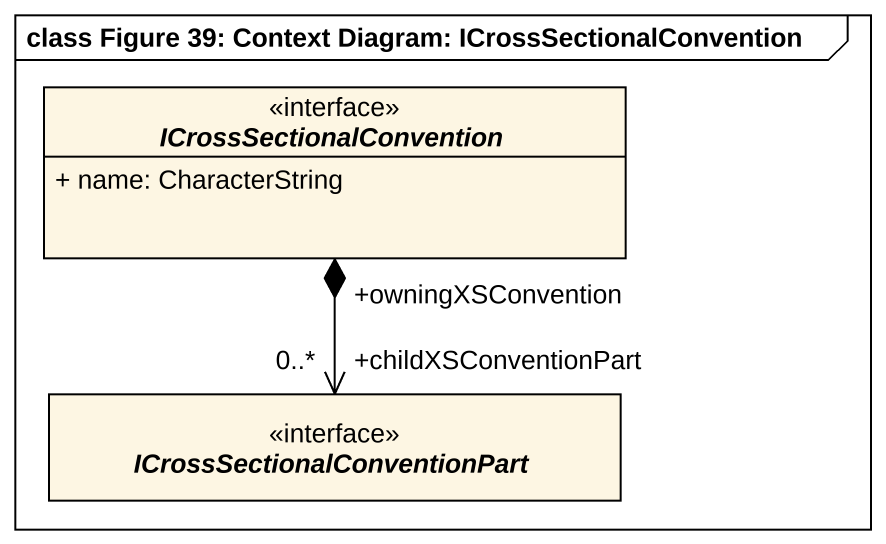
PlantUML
@startuml
mainframe class Figure 39: Context Diagram: ICrossSectionalConvention
hide circle
hide empty members
skinparam classAttributeIconSize 0
interface ICrossSectionalConvention {
  + name: CharacterString
}
interface "ICrossSectionalConventionPart" as ICrossSectionalConventionPar
ICrossSectionalConventionPar "+childXSConventionPart\n0..*" <-up-* "+owningXSConvention" ICrossSectionalConvention
@enduml
